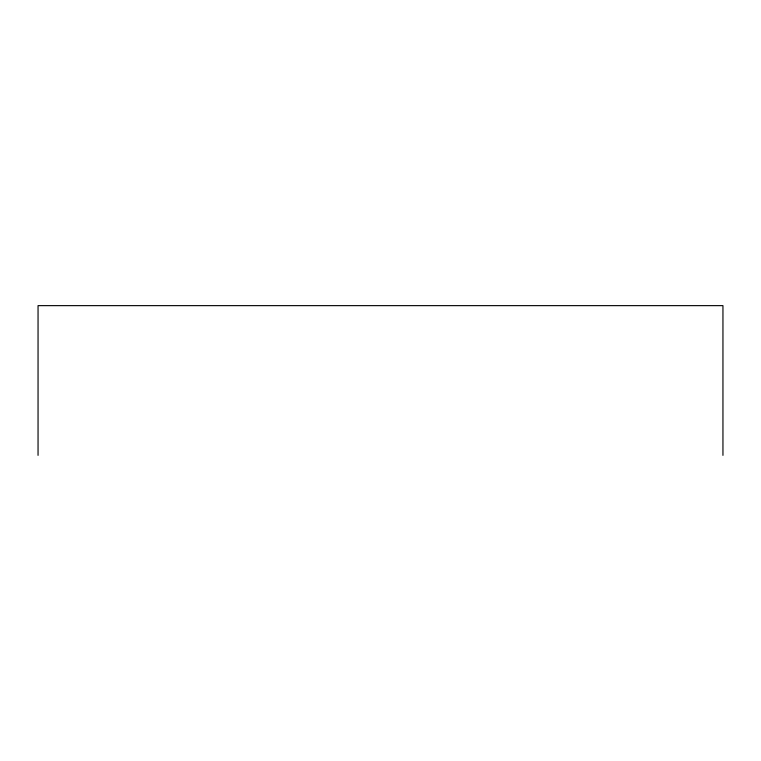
<?xml version="1.0" encoding="UTF-8"?>
<svg xmlns="http://www.w3.org/2000/svg" width="761" height="761" viewBox="0 0 761 761"><rect width="100%" height="100%" fill="white"/><g stroke="black" fill="none" stroke-linecap="round" stroke-linejoin="round"><path stroke-width="1.14" d="M722.95 455.363L722.95 305.637L38.05 305.637L38.05 455.363"/></g></svg>
